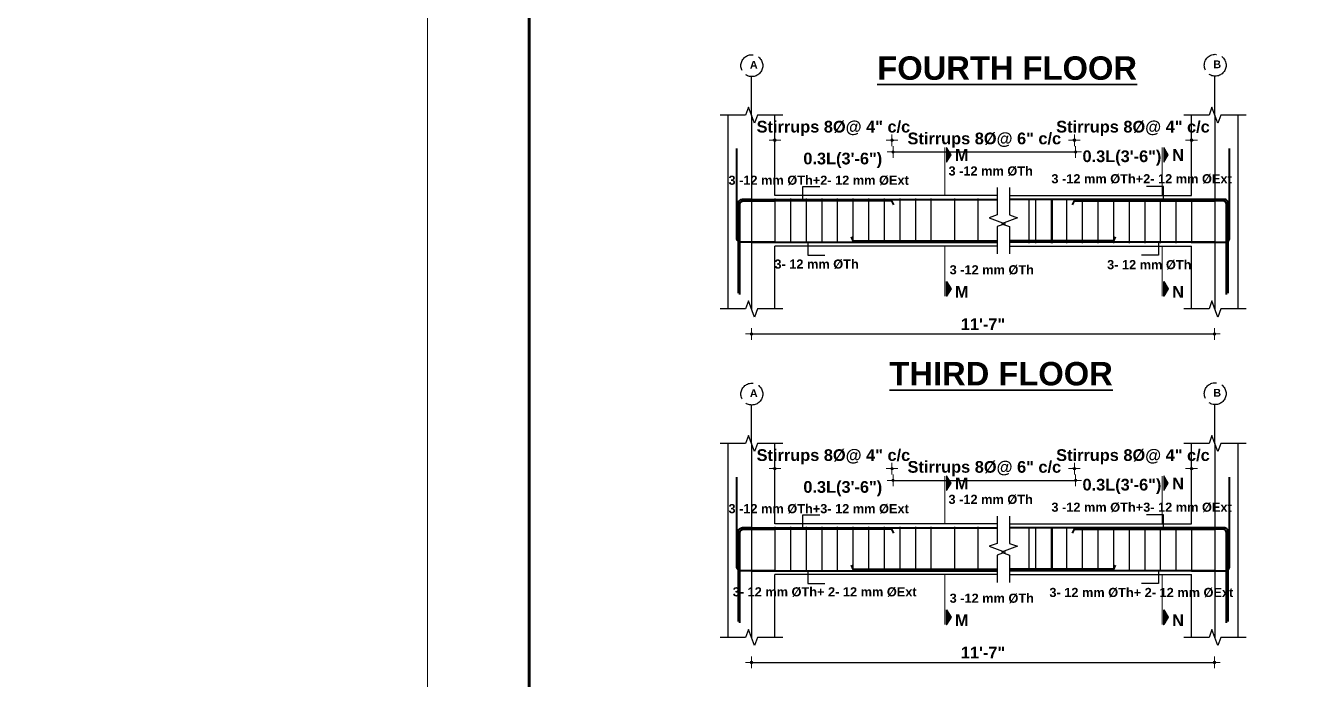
# Model space of a CAD drawing. Header units: inches. Extents: x -12071822 to 12321209, y -1222525 to 1319227.
# Drawn here: x 127889 to 128551, y 48838 to 49172 of the extents above; entities that cross this region are included whole.
import ezdxf
from ezdxf.enums import TextEntityAlignment as Align

# ---------------------------------------------------------------- set-up
doc = ezdxf.new("R2010")
doc.units = ezdxf.units.IN
doc.header["$MEASUREMENT"] = 0
doc.header["$PDMODE"] = 35
doc.linetypes.add('ACAD_ISO02W100', pattern=[15, 12, -3])
for name, color, linetype, lineweight in [('BAR', 5, 'Continuous', 40), ('BORDER', 7, 'Continuous', 60), ('Dimension', 130, 'Continuous', 9), ('Hatch', 9, 'Continuous', 9), ('HATCH1', 4, 'ACAD_ISO02W100', 13), ('TEXT', 255, 'Continuous', 35), ('Window', 3, 'Continuous', 0), ('Windows', 151, 'Continuous', 15)]:
    doc.layers.add(name, color=color, linetype=linetype, lineweight=lineweight)
doc.layers.add('STIRRUP', color=10, linetype='Continuous')
doc.styles.add('1.8 str', font='times.ttf', dxfattribs={"width": 0.8, "height": 6})
doc.styles.add('STYLE1', font='arialbd.ttf')
doc.dimstyles.new('1.4', dxfattribs={"dimscale": 0, "dimtxt": 6, "dimasz": 0.5, "dimexe": 2, "dimexo": 9, "dimgap": 2, "dimtad": 1, "dimdec": 0, "dimlfac": 0.5, "dimzin": 3, "dimdsep": 46, "dimlunit": 4, "dimtxsty": '1.8 str', "dimblk": 'DIM', "dimcen": 3, "dimdle": 3, "dimse1": 1, "dimse2": 1, "dimclrd": 256, "dimclre": 256, "dimclrt": 7, "dimadec": 1, "dimazin": 2, "dimtfac": 1, "dimtdec": 0, "dimtix": 1, "dimtofl": 0, "dimtmove": 2, "dimatfit": 3, "dimldrblk": 'ARROW', "dimfxl": 2, "dimfrac": 2, "dimtolj": 2, "dimtzin": 0, "dimarcsym": 0})

# ---------------------------------------------------------------- blocks, each defined once
blk = doc.blocks.new('DIM')
at = {"layer": 'Dimension'}
h = blk.add_hatch(color=256, dxfattribs=at)
h.paths.add_polyline_path([(0, 1.3), (0, 0), (1.3, 0, 0.414214)])
h.paths.add_polyline_path([(1.3, 0), (0, 0), (0, -1.3, 0.414214)])
h.paths.add_polyline_path([(0, 0), (-1.3, 0, 0.414214), (0, -1.3)])
h.paths.add_polyline_path([(0, 1.3, 0.414214), (-1.3, 0), (0, 0)])
for p, q in [((-6, 0), (6, 0)), ((0, 6), (0, -6))]:
    blk.add_line(p, q, dxfattribs=at)
blk.add_circle((0, 0), 1.28, dxfattribs=at)
blk = doc.blocks.new('*D2429')
at = {"layer": 'Defpoints', "color": 0, "ltscale": 10, "transparency": 16777216}
for p in [(128272.71, 48945.47), (128272.71, 48931.93), (128332.71, 48914.42)]:
    blk.add_point(p, dxfattribs=at)
at = {"layer": 'Dimension', "lineweight": -2, "ltscale": 10, "transparency": 16777216}
for p, q in [((128272.21, 48945.47), (128271.71, 48945.47)), ((128333.21, 48945.47), (128333.71, 48945.47))]:
    blk.add_line(p, q, dxfattribs=at)
at = {"layer": 'Dimension', "lineweight": -2, "ltscale": 10, "transparency": 16777216, "xscale": 0.5, "yscale": 0.5, "zscale": 0.5}
blk.add_blockref('DIM', (128272.71, 48945.47), dxfattribs=at)
at = {"layer": 'Dimension', "lineweight": -2, "ltscale": 10, "transparency": 16777216, "xscale": 0.5, "yscale": 0.5, "zscale": 0.5, "rotation": 180}
blk.add_blockref('DIM', (128332.71, 48945.47), dxfattribs=at)
at = {"layer": 'Dimension', "color": 7, "ltscale": 10, "transparency": 16777216, "insert": (128302.71, 48951.5), "char_height": 6, "attachment_point": 5, "style": 'STYLE1'}
blk.add_mtext('\\A2;Stirrups 8%%C@ 4" c/c', dxfattribs=at)
blk = doc.blocks.new('ARROW')
at = {"layer": 'Hatch'}
h = blk.add_hatch(color=256, dxfattribs=at)
h.dxf.hatch_style = 1
h.paths.add_polyline_path([(12191115.8, -1270860.1), (12191485.4, -1270660.1), (12191115.8, -1270660.1)])
for p, q in [((12191115.8, -1270860.1), (12191115.8, -1270060.1)), ((12191015.8, -1270160.1), (12196382.9, -1270160.1)), ((12191485.4, -1270660.1), (12190746.1, -1270660.1)), ((12190746.1, -1270660.1), (12191115.8, -1270860.1)), ((12191485.4, -1270660.1), (12191115.8, -1270860.1))]:
    blk.add_line(p, q, dxfattribs=at)
blk = doc.blocks.new('*D2430')
at = {"layer": 'Defpoints', "color": 0, "ltscale": 10, "transparency": 16777216}
for p in [(128486.28, 48945.47), (128486.28, 48931.93), (128426.28, 48914.42)]:
    blk.add_point(p, dxfattribs=at)
at = {"layer": 'Dimension', "lineweight": -2, "ltscale": 10, "transparency": 16777216}
for p, q in [((128425.78, 48945.47), (128425.28, 48945.47)), ((128486.78, 48945.47), (128487.28, 48945.47))]:
    blk.add_line(p, q, dxfattribs=at)
at = {"layer": 'Dimension', "lineweight": -2, "ltscale": 10, "transparency": 16777216, "xscale": 0.5, "yscale": 0.5, "zscale": 0.5}
blk.add_blockref('DIM', (128426.28, 48945.47), dxfattribs=at)
at = {"layer": 'Dimension', "lineweight": -2, "ltscale": 10, "transparency": 16777216, "xscale": 0.5, "yscale": 0.5, "zscale": 0.5, "rotation": 180}
blk.add_blockref('DIM', (128486.28, 48945.47), dxfattribs=at)
at = {"layer": 'Dimension', "color": 7, "ltscale": 10, "transparency": 16777216, "insert": (128456.28, 48951.5), "char_height": 6, "attachment_point": 5, "style": 'STYLE1'}
blk.add_mtext('\\A2;Stirrups 8%%C@ 4" c/c', dxfattribs=at)
blk = doc.blocks.new('*D2431')
at = {"layer": 'Defpoints', "color": 0, "ltscale": 10, "transparency": 16777216}
for p in [(128426.86, 48939.44), (128333.29, 48908.01), (128426.86, 48908.01)]:
    blk.add_point(p, dxfattribs=at)
at = {"layer": 'Dimension', "lineweight": -2, "ltscale": 10, "transparency": 16777216}
blk.add_line((128333.79, 48939.44), (128426.36, 48939.44), dxfattribs=at)
at = {"layer": 'Dimension', "lineweight": -2, "ltscale": 10, "transparency": 16777216, "xscale": 0.5, "yscale": 0.5, "zscale": 0.5, "rotation": 180}
blk.add_blockref('DIM', (128333.29, 48939.44), dxfattribs=at)
at = {"layer": 'Dimension', "lineweight": -2, "ltscale": 10, "transparency": 16777216, "xscale": 0.5, "yscale": 0.5, "zscale": 0.5}
blk.add_blockref('DIM', (128426.86, 48939.44), dxfattribs=at)
at = {"layer": 'Dimension', "color": 7, "ltscale": 10, "transparency": 16777216, "insert": (128380.08, 48945.46), "char_height": 6, "attachment_point": 5, "style": 'STYLE1'}
blk.add_mtext('\\A2;Stirrups 8%%C@ 6" c/c', dxfattribs=at)
blk = doc.blocks.new('*D2416')
at = {"layer": 'Defpoints', "color": 0, "ltscale": 10, "transparency": 16777216}
for p in [(128272.71, 49113.76), (128272.71, 49100.22), (128332.71, 49082.71)]:
    blk.add_point(p, dxfattribs=at)
at = {"layer": 'Dimension', "lineweight": -2, "ltscale": 10, "transparency": 16777216}
for p, q in [((128272.21, 49113.76), (128271.71, 49113.76)), ((128333.21, 49113.76), (128333.71, 49113.76))]:
    blk.add_line(p, q, dxfattribs=at)
at = {"layer": 'Dimension', "lineweight": -2, "ltscale": 10, "transparency": 16777216, "xscale": 0.5, "yscale": 0.5, "zscale": 0.5}
blk.add_blockref('DIM', (128272.71, 49113.76), dxfattribs=at)
at = {"layer": 'Dimension', "lineweight": -2, "ltscale": 10, "transparency": 16777216, "xscale": 0.5, "yscale": 0.5, "zscale": 0.5, "rotation": 180}
blk.add_blockref('DIM', (128332.71, 49113.76), dxfattribs=at)
at = {"layer": 'Dimension', "color": 7, "ltscale": 10, "transparency": 16777216, "insert": (128302.71, 49119.79), "char_height": 6, "attachment_point": 5, "style": 'STYLE1'}
blk.add_mtext('\\A2;Stirrups 8%%C@ 4" c/c', dxfattribs=at)
blk = doc.blocks.new('*D2417')
at = {"layer": 'Defpoints', "color": 0, "ltscale": 10, "transparency": 16777216}
for p in [(128486.28, 49113.76), (128486.28, 49100.22), (128426.28, 49082.71)]:
    blk.add_point(p, dxfattribs=at)
at = {"layer": 'Dimension', "lineweight": -2, "ltscale": 10, "transparency": 16777216}
for p, q in [((128425.78, 49113.76), (128425.28, 49113.76)), ((128486.78, 49113.76), (128487.28, 49113.76))]:
    blk.add_line(p, q, dxfattribs=at)
at = {"layer": 'Dimension', "lineweight": -2, "ltscale": 10, "transparency": 16777216, "xscale": 0.5, "yscale": 0.5, "zscale": 0.5}
blk.add_blockref('DIM', (128426.28, 49113.76), dxfattribs=at)
at = {"layer": 'Dimension', "lineweight": -2, "ltscale": 10, "transparency": 16777216, "xscale": 0.5, "yscale": 0.5, "zscale": 0.5, "rotation": 180}
blk.add_blockref('DIM', (128486.28, 49113.76), dxfattribs=at)
at = {"layer": 'Dimension', "color": 7, "ltscale": 10, "transparency": 16777216, "insert": (128456.28, 49119.79), "char_height": 6, "attachment_point": 5, "style": 'STYLE1'}
blk.add_mtext('\\A2;Stirrups 8%%C@ 4" c/c', dxfattribs=at)
blk = doc.blocks.new('*D2418')
at = {"layer": 'Defpoints', "color": 0, "ltscale": 10, "transparency": 16777216}
for p in [(128426.86, 49107.73), (128333.29, 49076.3), (128426.86, 49076.3)]:
    blk.add_point(p, dxfattribs=at)
at = {"layer": 'Dimension', "lineweight": -2, "ltscale": 10, "transparency": 16777216}
blk.add_line((128333.79, 49107.73), (128426.36, 49107.73), dxfattribs=at)
at = {"layer": 'Dimension', "lineweight": -2, "ltscale": 10, "transparency": 16777216, "xscale": 0.5, "yscale": 0.5, "zscale": 0.5, "rotation": 180}
blk.add_blockref('DIM', (128333.29, 49107.73), dxfattribs=at)
at = {"layer": 'Dimension', "lineweight": -2, "ltscale": 10, "transparency": 16777216, "xscale": 0.5, "yscale": 0.5, "zscale": 0.5}
blk.add_blockref('DIM', (128426.86, 49107.73), dxfattribs=at)
at = {"layer": 'Dimension', "color": 7, "ltscale": 10, "transparency": 16777216, "insert": (128380.08, 49113.76), "char_height": 6, "attachment_point": 5, "style": 'STYLE1'}
blk.add_mtext('\\A2;Stirrups 8%%C@ 6" c/c', dxfattribs=at)
blk = doc.blocks.new('*D2420')
at = {"layer": 'Defpoints', "color": 0, "ltscale": 10, "transparency": 16777216}
for p in [(128260.71, 48858.97), (128498.06, 48858.97), (128498.06, 48846.16)]:
    blk.add_point(p, dxfattribs=at)
at = {"layer": 'Dimension', "lineweight": -2, "ltscale": 10, "transparency": 16777216}
blk.add_line((128261.21, 48846.16), (128497.56, 48846.16), dxfattribs=at)
at = {"layer": 'Dimension', "lineweight": -2, "ltscale": 10, "transparency": 16777216, "xscale": 0.5, "yscale": 0.5, "zscale": 0.5, "rotation": 180}
blk.add_blockref('DIM', (128260.71, 48846.16), dxfattribs=at)
at = {"layer": 'Dimension', "lineweight": -2, "ltscale": 10, "transparency": 16777216, "xscale": 0.5, "yscale": 0.5, "zscale": 0.5}
blk.add_blockref('DIM', (128498.06, 48846.16), dxfattribs=at)
at = {"layer": 'Dimension', "color": 7, "ltscale": 10, "transparency": 16777216, "insert": (128379.38, 48851.18), "char_height": 6, "attachment_point": 5, "style": 'STYLE1'}
blk.add_mtext('\\A2;11\'-7"', dxfattribs=at)
blk = doc.blocks.new('*D2421')
at = {"layer": 'Defpoints', "color": 0, "ltscale": 10, "transparency": 16777216}
for p in [(128260.71, 49027.27), (128498.06, 49027.27), (128498.06, 49014.46)]:
    blk.add_point(p, dxfattribs=at)
at = {"layer": 'Dimension', "lineweight": -2, "ltscale": 10, "transparency": 16777216}
blk.add_line((128261.21, 49014.46), (128497.56, 49014.46), dxfattribs=at)
at = {"layer": 'Dimension', "lineweight": -2, "ltscale": 10, "transparency": 16777216, "xscale": 0.5, "yscale": 0.5, "zscale": 0.5, "rotation": 180}
blk.add_blockref('DIM', (128260.71, 49014.46), dxfattribs=at)
at = {"layer": 'Dimension', "lineweight": -2, "ltscale": 10, "transparency": 16777216, "xscale": 0.5, "yscale": 0.5, "zscale": 0.5}
blk.add_blockref('DIM', (128498.06, 49014.46), dxfattribs=at)
at = {"layer": 'Dimension', "color": 7, "ltscale": 10, "transparency": 16777216, "insert": (128379.38, 49019.47), "char_height": 6, "attachment_point": 5, "style": 'STYLE1'}
blk.add_mtext('\\A2;11\'-7"', dxfattribs=at)

msp = doc.modelspace()

# ---------------------------------------------------------------- hatches: boundary and pattern name
at = {"layer": 'TEXT', "ltscale": 10}
for points in [[(128360.7, 49110.01), (128360.7, 49102.5), (128363.01, 49106.25)], [(128472.08, 49110.01), (128472.08, 49102.5), (128474.38, 49106.25)], [(128360.7, 49033.87), (128360.7, 49041.37), (128363.01, 49037.62)], [(128472.08, 49033.87), (128472.08, 49041.37), (128474.38, 49037.62)], [(128360.7, 48941.71), (128360.7, 48934.21), (128363.01, 48937.96)], [(128472.08, 48941.71), (128472.08, 48934.21), (128474.38, 48937.96)], [(128360.7, 48865.57), (128360.7, 48873.08), (128363.01, 48869.32)], [(128472.08, 48865.57), (128472.08, 48873.08), (128474.38, 48869.32)]]:
    msp.add_hatch(color=256, dxfattribs=at).paths.add_polyline_path(points)

# ---------------------------------------------------------------- linework, layer by layer
for p, q in [((128260.71, 49126.62), (128260.71, 49146.58)), ((128498.28, 49126.62), (128498.28, 49146.58)), ((128260.71, 49126.62), (128260.71, 49027.27)), ((128498.28, 49126.62), (128498.28, 49027.27)), ((128260.71, 48958.33), (128260.71, 48978.28)), ((128498.28, 48958.33), (128498.28, 48978.28)), ((128260.71, 48958.33), (128260.71, 48858.97)), ((128498.28, 48958.33), (128498.28, 48858.97))]:
    msp.add_line(p, q)
at = {"ltscale": 10}
for p, q in [((128248.71, 49027.27), (128248.71, 49126.62)), ((128272.71, 49085.46), (128272.71, 49126.62)), ((128486.28, 49085.46), (128486.28, 49126.62)), ((128510.28, 49082.71), (128510.28, 49126.62)), ((128386.71, 49085.46), (128272.71, 49085.46)), ((128392.92, 49085.46), (128486.28, 49085.46)), ((128510.28, 49027.27), (128510.28, 49082.71)), ((128386.71, 49059.46), (128272.71, 49059.46)), ((128272.71, 49027.27), (128272.71, 49059.46)), ((128392.92, 49059.46), (128486.28, 49059.46)), ((128486.28, 49027.27), (128486.28, 49059.46)), ((128248.71, 48858.97), (128248.71, 48958.33)), ((128272.71, 48917.17), (128272.71, 48958.33)), ((128486.28, 48917.17), (128486.28, 48958.33)), ((128510.28, 48914.42), (128510.28, 48958.33)), ((128386.71, 48917.17), (128272.71, 48917.17)), ((128392.92, 48917.17), (128486.28, 48917.17)), ((128510.28, 48858.97), (128510.28, 48914.42)), ((128386.71, 48891.17), (128272.71, 48891.17)), ((128272.71, 48858.97), (128272.71, 48891.17)), ((128392.92, 48891.17), (128486.28, 48891.17)), ((128486.28, 48858.97), (128486.28, 48891.17))]:
    msp.add_line(p, q, dxfattribs=at)
at = {"linetype": 'Continuous', "ltscale": 10}
for points in [[(128276.71, 49126.62), (128263.71, 49126.62), (128262.21, 49122.5), (128259.21, 49130.75), (128257.71, 49126.62), (128244.71, 49126.62)], [(128514.28, 49126.62), (128501.28, 49126.62), (128499.78, 49122.5), (128496.78, 49130.75), (128495.28, 49126.62), (128482.28, 49126.62)], [(128386.71, 49089.46), (128386.71, 49075.46), (128382.59, 49073.96), (128390.83, 49070.96), (128386.71, 49069.46), (128386.71, 49055.46)], [(128386.71, 49089.46), (128386.71, 49075.46), (128382.59, 49073.96), (128390.83, 49070.96), (128386.71, 49069.46), (128386.71, 49055.46)], [(128392.92, 49089.46), (128392.92, 49075.46), (128397.05, 49073.96), (128388.8, 49070.96), (128392.92, 49069.46), (128392.92, 49055.46)], [(128392.92, 49089.46), (128392.92, 49075.46), (128397.05, 49073.96), (128388.8, 49070.96), (128392.92, 49069.46), (128392.92, 49055.46)], [(128276.71, 49027.27), (128263.71, 49027.27), (128262.21, 49023.15), (128259.21, 49031.39), (128257.71, 49027.27), (128244.71, 49027.27)], [(128514.28, 49027.27), (128501.28, 49027.27), (128499.78, 49023.15), (128496.78, 49031.39), (128495.28, 49027.27), (128482.28, 49027.27)], [(128276.71, 48958.33), (128263.71, 48958.33), (128262.21, 48954.21), (128259.21, 48962.45), (128257.71, 48958.33), (128244.71, 48958.33)], [(128514.28, 48958.33), (128501.28, 48958.33), (128499.78, 48954.21), (128496.78, 48962.45), (128495.28, 48958.33), (128482.28, 48958.33)], [(128386.71, 48921.17), (128386.71, 48907.17), (128382.59, 48905.67), (128390.83, 48902.67), (128386.71, 48901.17), (128386.71, 48887.17)], [(128386.71, 48921.17), (128386.71, 48907.17), (128382.59, 48905.67), (128390.83, 48902.67), (128386.71, 48901.17), (128386.71, 48887.17)], [(128392.92, 48921.17), (128392.92, 48907.17), (128397.05, 48905.67), (128388.8, 48902.67), (128392.92, 48901.17), (128392.92, 48887.17)], [(128392.92, 48921.17), (128392.92, 48907.17), (128397.05, 48905.67), (128388.8, 48902.67), (128392.92, 48901.17), (128392.92, 48887.17)], [(128276.71, 48858.97), (128263.71, 48858.97), (128262.21, 48854.85), (128259.21, 48863.1), (128257.71, 48858.97), (128244.71, 48858.97)], [(128514.28, 48858.97), (128501.28, 48858.97), (128499.78, 48854.85), (128496.78, 48863.1), (128495.28, 48858.97), (128482.28, 48858.97)]]:
    msp.add_lwpolyline(points, dxfattribs=at)
at = {"layer": 'BAR', "ltscale": 10}
for p, q in [((128260.71, 49083.46), (128255.97, 49083.46)), ((128260.71, 49083.46), (128386.71, 49083.46)), ((128498.28, 49083.46), (128392.92, 49083.46)), ((128260.71, 49061.46), (128254.71, 49061.46)), ((128260.71, 49061.46), (128386.71, 49061.46)), ((128498.28, 49061.46), (128392.92, 49061.46)), ((128260.71, 48915.17), (128255.97, 48915.17)), ((128260.71, 48915.17), (128386.71, 48915.17)), ((128498.28, 48915.17), (128392.92, 48915.17)), ((128260.71, 48893.17), (128254.71, 48893.17)), ((128260.71, 48893.17), (128386.71, 48893.17)), ((128498.28, 48893.17), (128392.92, 48893.17))]:
    msp.add_line(p, q, dxfattribs=at)
for points in [[(128272.71, 49061.46), (128255.22, 49061.46, -0.414214), (128253.21, 49063.47), (128253.21, 49109.46)], [(128486.28, 49061.46), (128503.76, 49061.46, 0.414214), (128505.78, 49063.47), (128505.78, 49109.46)], [(128253.96, 49035.46), (128253.96, 49081.44, -0.414214), (128255.97, 49083.46), (128272.71, 49083.46)], [(128505.03, 49035.46), (128505.03, 49081.44, 0.414214), (128503.01, 49083.46), (128486.28, 49083.46)], [(128254.71, 49034.71), (128254.71, 49080.69, -0.414214), (128256.72, 49082.71), (128272.71, 49082.71)], [(128504.28, 49034.71), (128504.28, 49080.69, 0.414214), (128502.26, 49082.71), (128486.28, 49082.71)], [(128272.71, 48893.17), (128255.22, 48893.17, -0.414214), (128253.21, 48895.18), (128253.21, 48941.17)], [(128486.28, 48893.17), (128503.76, 48893.17, 0.414214), (128505.78, 48895.18), (128505.78, 48941.17)], [(128253.96, 48867.17), (128253.96, 48913.15, -0.414214), (128255.97, 48915.17), (128272.71, 48915.17)], [(128254.71, 48866.42), (128254.71, 48912.4, -0.414214), (128256.72, 48914.42), (128272.71, 48914.42)], [(128505.03, 48867.17), (128505.03, 48913.15, 0.414214), (128503.01, 48915.17), (128486.28, 48915.17)], [(128504.28, 48866.42), (128504.28, 48912.4, 0.414214), (128502.26, 48914.42), (128486.28, 48914.42)]]:
    msp.add_lwpolyline(points, format="xyb", dxfattribs=at)
for points in [[(128256.72, 49082.71), (128260.71, 49082.71)], [(128333.75, 49080.71), (128332.71, 49082.71), (128260.71, 49082.71)], [(128425.23, 49080.71), (128426.28, 49082.71), (128498.28, 49082.71)], [(128311.75, 49064.21), (128312.71, 49062.21), (128386.71, 49062.21)], [(128447.23, 49064.21), (128446.28, 49062.21), (128392.92, 49062.21)], [(128256.72, 48914.42), (128260.71, 48914.42)], [(128333.75, 48912.42), (128332.71, 48914.42), (128260.71, 48914.42)], [(128425.23, 48912.42), (128426.28, 48914.42), (128498.28, 48914.42)], [(128311.75, 48895.92), (128312.71, 48893.92), (128386.71, 48893.92)], [(128447.23, 48895.92), (128446.28, 48893.92), (128392.92, 48893.92)]]:
    msp.add_lwpolyline(points, dxfattribs=at)
at = {"layer": 'BORDER'}
msp.add_lwpolyline([(131209.5, 50247.19), (131209.5, 48156.34), (128146.66, 48156.34), (128146.66, 50247.19)], close=True, dxfattribs=at)
at = {"layer": 'Dimension', "ltscale": 10}
for p, q in [((128359.84, 49085.46), (128359.84, 49109.96)), ((128471.22, 49085.46), (128471.22, 49109.96)), ((128359.84, 49033.92), (128359.84, 49059.46)), ((128471.22, 49033.92), (128471.22, 49059.46)), ((128359.84, 48917.17), (128359.84, 48941.66)), ((128471.22, 48917.17), (128471.22, 48941.66)), ((128359.84, 48865.62), (128359.84, 48891.17)), ((128471.22, 48865.62), (128471.22, 48891.17))]:
    msp.add_line(p, q, dxfattribs=at)
for points in [[(128360.7, 49102.5), (128360.7, 49110.01), (128363.01, 49106.25), (128360.7, 49102.5)], [(128472.08, 49102.5), (128472.08, 49110.01), (128474.38, 49106.25), (128472.08, 49102.5)], [(128360.7, 48934.21), (128360.7, 48941.71), (128363.01, 48937.96), (128360.7, 48934.21)], [(128472.08, 48934.21), (128472.08, 48941.71), (128474.38, 48937.96), (128472.08, 48934.21)]]:
    msp.add_lwpolyline(points, dxfattribs=at)
at = {"layer": 'HATCH1', "lineweight": 25}
for centre in [(128260.87, 49151.95), (128498.44, 49152.17), (128260.87, 48983.66), (128498.44, 48983.88)]:
    msp.add_circle(centre, 5.6, dxfattribs=at)
at = {"layer": 'STIRRUP'}
for p, q in [((128272.71, 49083.86), (128272.71, 49061.06)), ((128280.71, 49083.86), (128280.71, 49061.06)), ((128288.71, 49083.86), (128288.71, 49061.06)), ((128296.71, 49083.86), (128296.71, 49061.06)), ((128304.71, 49083.86), (128304.71, 49061.06)), ((128312.71, 49083.86), (128312.71, 49061.06)), ((128320.71, 49083.86), (128320.71, 49061.06)), ((128328.71, 49083.86), (128328.71, 49061.06)), ((128336.71, 49083.86), (128336.71, 49061.06)), ((128344.71, 49083.86), (128344.71, 49061.06)), ((128352.71, 49083.86), (128352.71, 49061.06)), ((128364.71, 49083.86), (128364.71, 49061.06)), ((128376.71, 49083.86), (128376.71, 49061.06)), ((128402.92, 49083.86), (128402.92, 49061.06)), ((128406.28, 49083.86), (128406.28, 49061.06)), ((128414.28, 49083.86), (128414.28, 49061.06)), ((128414.92, 49083.86), (128414.92, 49061.06)), ((128422.28, 49083.86), (128422.28, 49061.06)), ((128430.28, 49083.86), (128430.28, 49061.06)), ((128438.28, 49083.86), (128438.28, 49061.06)), ((128446.28, 49083.86), (128446.28, 49061.06)), ((128454.28, 49083.86), (128454.28, 49061.06)), ((128462.28, 49083.86), (128462.28, 49061.06)), ((128470.28, 49083.86), (128470.28, 49061.06)), ((128478.28, 49083.86), (128478.28, 49061.06)), ((128486.28, 49083.86), (128486.28, 49061.06)), ((128272.71, 48915.57), (128272.71, 48892.77)), ((128280.71, 48915.57), (128280.71, 48892.77)), ((128288.71, 48915.57), (128288.71, 48892.77)), ((128296.71, 48915.57), (128296.71, 48892.77)), ((128304.71, 48915.57), (128304.71, 48892.77)), ((128312.71, 48915.57), (128312.71, 48892.77)), ((128320.71, 48915.57), (128320.71, 48892.77)), ((128328.71, 48915.57), (128328.71, 48892.77)), ((128336.71, 48915.57), (128336.71, 48892.77)), ((128344.71, 48915.57), (128344.71, 48892.77)), ((128352.71, 48915.57), (128352.71, 48892.77)), ((128364.71, 48915.57), (128364.71, 48892.77)), ((128376.71, 48915.57), (128376.71, 48892.77)), ((128402.92, 48915.57), (128402.92, 48892.77)), ((128406.28, 48915.57), (128406.28, 48892.77)), ((128414.28, 48915.57), (128414.28, 48892.77)), ((128414.92, 48915.57), (128414.92, 48892.77)), ((128422.28, 48915.57), (128422.28, 48892.77)), ((128430.28, 48915.57), (128430.28, 48892.77)), ((128438.28, 48915.57), (128438.28, 48892.77)), ((128446.28, 48915.57), (128446.28, 48892.77)), ((128454.28, 48915.57), (128454.28, 48892.77)), ((128462.28, 48915.57), (128462.28, 48892.77)), ((128470.28, 48915.57), (128470.28, 48892.77)), ((128478.28, 48915.57), (128478.28, 48892.77)), ((128486.28, 48915.57), (128486.28, 48892.77))]:
    msp.add_line(p, q, dxfattribs=at)
at = {"layer": 'TEXT', "ltscale": 10}
for points in [[(128360.7, 49041.37), (128360.7, 49033.87), (128363.01, 49037.62), (128360.7, 49041.37)], [(128472.08, 49041.37), (128472.08, 49033.87), (128474.38, 49037.62), (128472.08, 49041.37)], [(128360.7, 48873.08), (128360.7, 48865.57), (128363.01, 48869.32), (128360.7, 48873.08)], [(128472.08, 48873.08), (128472.08, 48865.57), (128474.38, 48869.32), (128472.08, 48873.08)]]:
    msp.add_lwpolyline(points, dxfattribs=at)
at = {"layer": 'Window'}
msp.add_lwpolyline([(131261.5, 50299.19), (131261.5, 48104.34), (128094.66, 48104.34), (128094.66, 50299.19)], close=True, dxfattribs=at)
at = {"layer": 'Windows'}
msp.add_circle((127888.68, 49173.51), 6257.09, dxfattribs=at)

# ---------------------------------------------------------------- texts
at = {"layer": 'HATCH1', "lineweight": 25, "style": 'STYLE1'}
for s, p in [('A', (128259.85, 49150.4)), ('B', (128497.42, 49150.63)), ('A', (128259.85, 48982.11)), ('B', (128497.42, 48982.33))]:
    msp.add_text(s, height=4, dxfattribs=at).set_placement(p)
at = {"layer": 'TEXT', "style": 'STYLE1'}
for s, p in [('%%UFOURTH FLOOR', (128391.77, 49150.73)), ('%%UTHIRD FLOOR', (128388.67, 48994.12))]:
    msp.add_text(s, height=12, dxfattribs=at).set_placement(p, align=Align.MIDDLE_CENTER)
for p in [(128287.28, 49101.38), (128430.4, 49102.54), (128287.28, 48933.08), (128430.4, 48934.25)]:
    msp.add_text('0.3L(3\'-6")', height=6, dxfattribs=at).set_placement(p)
at = {"layer": 'TEXT', "ltscale": 10, "style": 'STYLE1'}
for s, height, p in [('M', 6, (128365, 49103.17)), ('N', 6, (128476.38, 49103.17)), ('3 -12 mm %%CTh ', 4.68, (128361.72, 49095.67)), ('3 -12 mm %%CTh+2- 12 mm %%CExt', 4.68, (128414.46, 49091.67)), ('3 -12 mm %%CTh+2- 12 mm %%CExt', 4.68, (128248.9, 49090.92)), ('3- 12 mm %%CTh', 4.68, (128272.46, 49047.96)), ('3 -12 mm %%CTh ', 4.68, (128362.28, 49045.02)), ('3- 12 mm %%CTh', 4.68, (128443.02, 49047.65)), ('M', 6, (128365, 49033.04)), ('N', 6, (128476.38, 49033.04)), ('M', 6, (128365, 48934.87)), ('N', 6, (128476.38, 48934.87)), ('3 -12 mm %%CTh ', 4.68, (128361.72, 48927.38)), ('3 -12 mm %%CTh+3- 12 mm %%CExt', 4.68, (128248.9, 48922.62)), ('3 -12 mm %%CTh+3- 12 mm %%CExt', 4.68, (128414.46, 48923.37)), ('3- 12 mm %%CTh+ 2- 12 mm %%CExt', 4.68, (128251.09, 48880)), ('3- 12 mm %%CTh+ 2- 12 mm %%CExt', 4.68, (128413.43, 48879.68)), ('3 -12 mm %%CTh ', 4.68, (128362.28, 48876.73)), ('M', 6, (128365, 48864.75)), ('N', 6, (128476.38, 48864.75))]:
    msp.add_text(s, height=height, dxfattribs=at).set_placement(p)

# ---------------------------------------------------------------- dimensions: what is measured, and where the dimension line sits
at = {"layer": 'Dimension', "ltscale": 10}
for base, p1, p2, picture, middle in [((128272.71, 49113.76), (128332.71, 49082.71), (128272.71, 49100.22), '*D2416', (128302.71, 49119.79)), ((128272.71, 48945.47), (128332.71, 48914.42), (128272.71, 48931.93), '*D2429', (128302.71, 48951.5))]:
    dim = msp.add_linear_dim(base=base, p1=p1, p2=p2, angle=180, text='Stirrups 8%%C@ 4" c/c', dimstyle='1.4', override={"dimscale": 1, "dimtxsty": 'STYLE1'}, dxfattribs=at)
    dim.commit()
    dim.dimension.update_dxf_attribs({"geometry": picture, "text_midpoint": middle})
for base, p1, p2, text, picture, middle in [((128486.28, 49113.76), (128426.28, 49082.71), (128486.28, 49100.22), 'Stirrups 8%%C@ 4" c/c', '*D2417', (128456.28, 49119.79)), ((128426.86, 49107.73), (128333.29, 49076.3), (128426.86, 49076.3), 'Stirrups 8%%C@ 6" c/c', '*D2418', (128380.08, 49113.76)), ((128498.06, 49014.46), (128260.71, 49027.27), (128498.06, 49027.27), '11\'-7"', '*D2421', (128379.38, 49019.47)), ((128486.28, 48945.47), (128426.28, 48914.42), (128486.28, 48931.93), 'Stirrups 8%%C@ 4" c/c', '*D2430', (128456.28, 48951.5)), ((128426.86, 48939.44), (128333.29, 48908.01), (128426.86, 48908.01), 'Stirrups 8%%C@ 6" c/c', '*D2431', (128380.08, 48945.46)), ((128498.06, 48846.16), (128260.71, 48858.97), (128498.06, 48858.97), '11\'-7"', '*D2420', (128379.38, 48851.18))]:
    dim = msp.add_linear_dim(base=base, p1=p1, p2=p2, text=text, dimstyle='1.4', override={"dimscale": 1, "dimtxsty": 'STYLE1'}, dxfattribs=at)
    dim.commit()
    dim.dimension.update_dxf_attribs({"geometry": picture, "text_midpoint": middle})

# ---------------------------------------------------------------- leaders
for points in [[(128287.07, 49083.86), (128287.07, 49090.07), (128295.79, 49090.07)], [(128471.92, 49083.86), (128471.92, 49090.07), (128463.2, 49090.07)], [(128289.55, 49061.06), (128289.55, 49054.85), (128298.27, 49054.85)], [(128469.44, 49061.06), (128469.44, 49054.85), (128460.72, 49054.85)], [(128287.07, 48915.57), (128287.07, 48921.77), (128295.79, 48921.77)], [(128471.92, 48915.57), (128471.92, 48921.77), (128463.2, 48921.77)], [(128289.55, 48892.77), (128289.55, 48886.56), (128298.27, 48886.56)], [(128469.44, 48892.77), (128469.44, 48886.56), (128460.72, 48886.56)]]:
    msp.add_leader(points, dimstyle='1.4', override={"dimscale": 1, "dimtxsty": 'STYLE1'}, dxfattribs=at)

doc.saveas('drawing.dxf')
